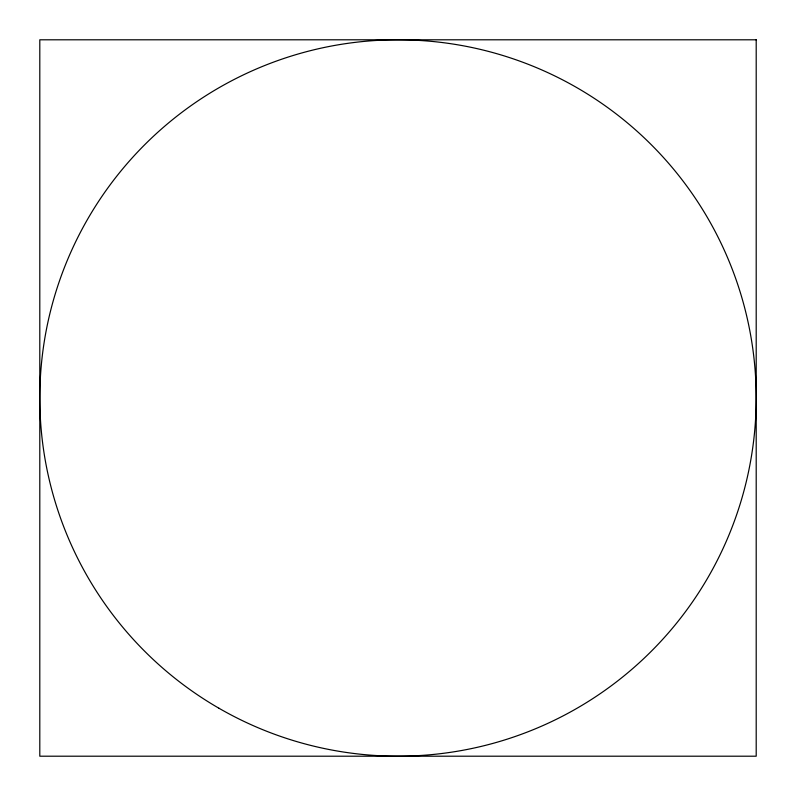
<?xml version="1.0" encoding="UTF-8"?>
<svg xmlns="http://www.w3.org/2000/svg" width="796" height="796" viewBox="0 0 796 796"><rect width="100%" height="100%" fill="white"/><g stroke="black" fill="none" stroke-linecap="round" stroke-linejoin="round"><path stroke-width="1.19" d="M756.2 39.8L39.8 39.8L39.8 756.2L756.2 756.2L756.2 39.8M218.9 708.211A358.2 358.2 0 0 0 756.2 398A358.2 358.2 0 0 0 218.9 87.789A358.2 358.2 0 0 0 218.9 708.211"/></g></svg>
